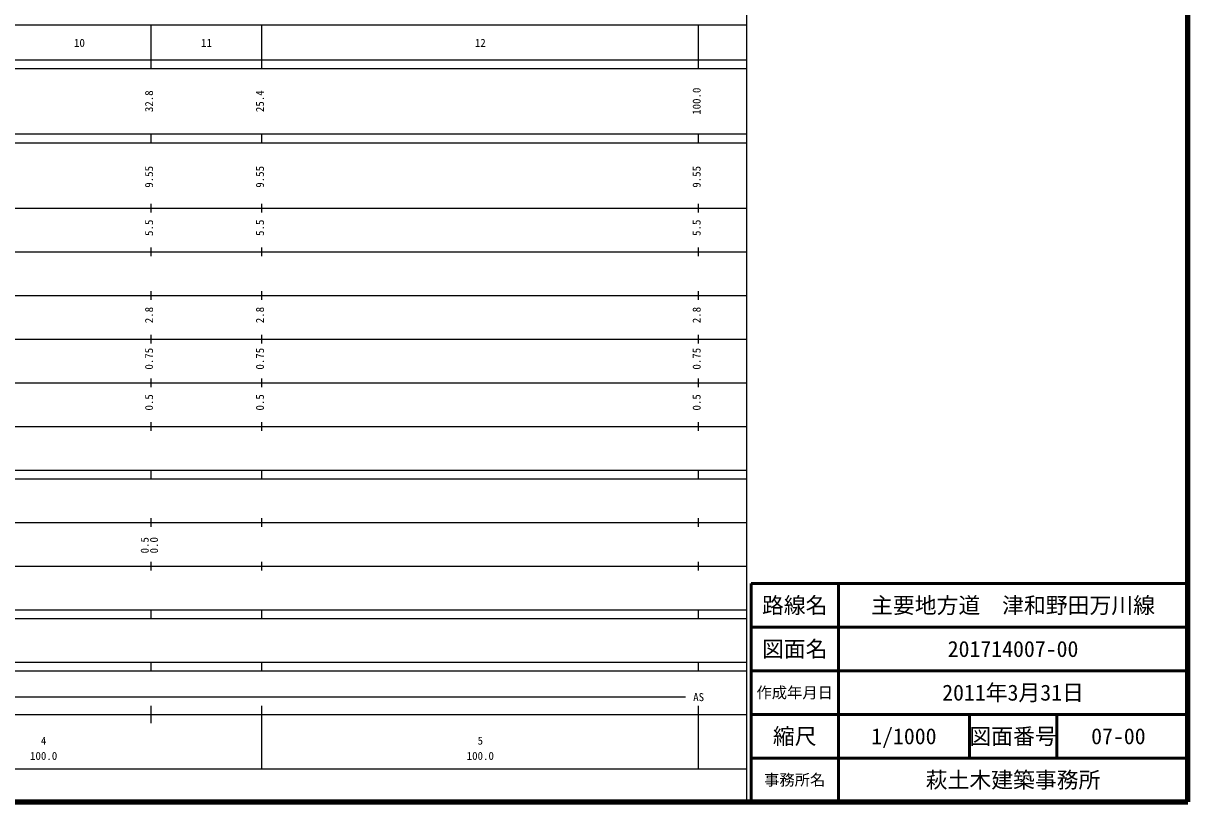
# Model space of a CAD drawing. Units: millimetres on the paper, enlarged 1000 times. Extents: x 40000 to 680000, y 20000 to 380000.
# Drawn here: x 413340 to 680000, y 20000 to 198357 of the extents above; entities that cross this region are included whole.
import ezdxf
from ezdxf.enums import TextEntityAlignment as Align

# ---------------------------------------------------------------- set-up
doc = ezdxf.new("R2010")
doc.units = ezdxf.units.MM
doc.header["$LTSCALE"] = 1000
for name, color, linetype, lineweight in [('M-TTL', 2, 'Continuous', 140), ('M-TTL-BAND', 7, 'Continuous', 25), ('M-TTL-FRAM', 2, 'Continuous', 50), ('M-TTL-LINE', 7, 'Continuous', 50)]:
    doc.layers.add(name, color=color, linetype=linetype, lineweight=lineweight)
doc.layers.add('M-TTL-TXT', color=7, linetype='Continuous')
doc.styles.add('ＭＳ ゴシック', font='')
doc.styles.get('ＭＳ ゴシック').set_extended_font_data('MS Gothic')

msp = doc.modelspace()

# ---------------------------------------------------------------- linework, layer by layer
at = {"layer": 'M-TTL'}
for p, q in [((680000, 20000), (680000, 380000)), ((40000, 20000), (680000, 20000))]:
    msp.add_line(p, q, dxfattribs=at)
at = {"layer": 'M-TTL-BAND'}
for p, q in [((579000, 20000), (579000, 370000)), ((68000, 198000), (579000, 198000)), ((442600, 188000), (442600, 198000)), ((468000, 188000), (468000, 198000)), ((568000, 188000), (568000, 198000)), ((40000, 190000), (579000, 190000)), ((40000, 188000), (579000, 188000)), ((40000, 173000), (579000, 173000)), ((40000, 171000), (579000, 171000)), ((442600, 171000), (442600, 173000)), ((468000, 171000), (468000, 173000)), ((568000, 171000), (568000, 173000)), ((40000, 156000), (579000, 156000)), ((442600, 155000), (442600, 157000)), ((468000, 155000), (468000, 157000)), ((568000, 155000), (568000, 157000)), ((442600, 145000), (442600, 147000)), ((468000, 145000), (468000, 147000)), ((568000, 145000), (568000, 147000)), ((46000, 146000), (579000, 146000)), ((52000, 136000), (579000, 136000)), ((442600, 135000), (442600, 137000)), ((468000, 135000), (468000, 137000)), ((568000, 135000), (568000, 137000)), ((46000, 126000), (579000, 126000)), ((442600, 125000), (442600, 127000)), ((468000, 125000), (468000, 127000)), ((568000, 125000), (568000, 127000)), ((52000, 116000), (579000, 116000)), ((442600, 115000), (442600, 117000)), ((468000, 115000), (468000, 117000)), ((568000, 115000), (568000, 117000)), ((442600, 105000), (442600, 107000)), ((468000, 105000), (468000, 107000)), ((568000, 105000), (568000, 107000)), ((46000, 106000), (579000, 106000)), ((40000, 96000), (579000, 96000)), ((442600, 94000), (442600, 96000)), ((468000, 94000), (468000, 96000)), ((568000, 94000), (568000, 96000)), ((40000, 94000), (579000, 94000)), ((49000, 84000), (579000, 84000)), ((442600, 83000), (442600, 85000)), ((468000, 83000), (468000, 85000)), ((568000, 83000), (568000, 85000)), ((442600, 73000), (442600, 75000)), ((468000, 73000), (468000, 75000)), ((568000, 73000), (568000, 75000)), ((40000, 74000), (579000, 74000)), ((40000, 64000), (579000, 64000)), ((442600, 62000), (442600, 64000)), ((468000, 62000), (468000, 64000)), ((568000, 62000), (568000, 64000)), ((40000, 62000), (579000, 62000)), ((40000, 52000), (579000, 52000)), ((442600, 50000), (442600, 52000)), ((468000, 50000), (468000, 52000)), ((568000, 50000), (568000, 52000)), ((40000, 50000), (579000, 50000)), ((71000, 44000), (565000, 44000)), ((40000, 40000), (579000, 40000)), ((442600, 38000), (442600, 42000)), ((468000, 27500), (468000, 42000)), ((568000, 27500), (568000, 42000)), ((68000, 27500), (579000, 27500))]:
    msp.add_line(p, q, dxfattribs=at)
at = {"layer": 'M-TTL-FRAM'}
for p, q in [((680000, 70000), (580000, 70000)), ((580000, 70000), (580000, 20000))]:
    msp.add_line(p, q, dxfattribs=at)
at = {"layer": 'M-TTL-LINE'}
for p, q in [((600000, 70000), (600000, 20000)), ((680000, 60000), (580000, 60000)), ((680000, 50000), (580000, 50000)), ((680000, 40000), (580000, 40000)), ((630000, 40000), (630000, 30000)), ((650000, 40000), (650000, 30000)), ((680000, 30000), (580000, 30000))]:
    msp.add_line(p, q, dxfattribs=at)

# ---------------------------------------------------------------- texts
at = {"layer": 'M-TTL-BAND', "style": 'ＭＳ ゴシック'}
for s, p in [('10', (426200, 192405)), ('11', (455300, 192405)), ('12', (518000, 192405)), ('AS', (568000, 42500)), ('4', (418000, 32523)), ('5', (518000, 32523)), ('100.0', (418000, 29033)), ('100.0', (518000, 29033))]:
    msp.add_text(s, height=1833, dxfattribs=at).set_placement(p, align=Align.BOTTOM_CENTER)
for s, p in [('32.8', (443600, 180500)), ('25.4', (469000, 180500)), ('100.0', (569000, 180500)), ('9.55', (443600, 163174)), ('9.55', (469000, 163174)), ('9.55', (569000, 163174)), ('5.5', (443600, 151500)), ('5.5', (469000, 151500)), ('5.5', (569000, 151500)), ('2.8', (443600, 131500)), ('2.8', (469000, 131500)), ('2.8', (569000, 131500)), ('0.75', (443600, 121500)), ('0.75', (469000, 121500)), ('0.75', (569000, 121500)), ('0.5', (443600, 111500)), ('0.5', (469000, 111500)), ('0.5', (569000, 111500)), ('0.5', (442600, 78764)), ('0.0', (444730, 78764))]:
    msp.add_text(s, height=1833, rotation=90, dxfattribs=at).set_placement(p, align=Align.BOTTOM_CENTER)
at = {"layer": 'M-TTL-TXT', "style": 'ＭＳ ゴシック'}
for s, height, p in [('路線名', 3666, (590000, 65000)), ('路線名', 3666, (590000, 65000)), ('主要地方道\u3000津和野田万川線', 3666, (640000, 65000)), ('図面名', 3666, (590000, 55000)), ('図面名', 3666, (590000, 55000)), ('201714007-00', 3666, (640000, 55000)), ('作成年月日', 2566, (590000, 45000)), ('作成年月日', 2566, (590000, 45000)), ('2011年3月31日', 3666, (640000, 45000)), ('縮尺', 3666, (590000, 35000)), ('縮尺', 3666, (590000, 35000)), ('1/1000', 3666, (615000, 35000)), ('図面番号', 3666, (640000, 35000)), ('図面番号', 3666, (640000, 35000)), ('07-00', 3666, (664125, 35000)), ('事務所名', 2566, (590000, 25000)), ('事務所名', 2566, (590000, 25000)), ('萩土木建築事務所', 3666, (640000, 25000))]:
    msp.add_text(s, height=height, dxfattribs=at).set_placement(p, align=Align.MIDDLE_CENTER)

doc.saveas('drawing.dxf')
